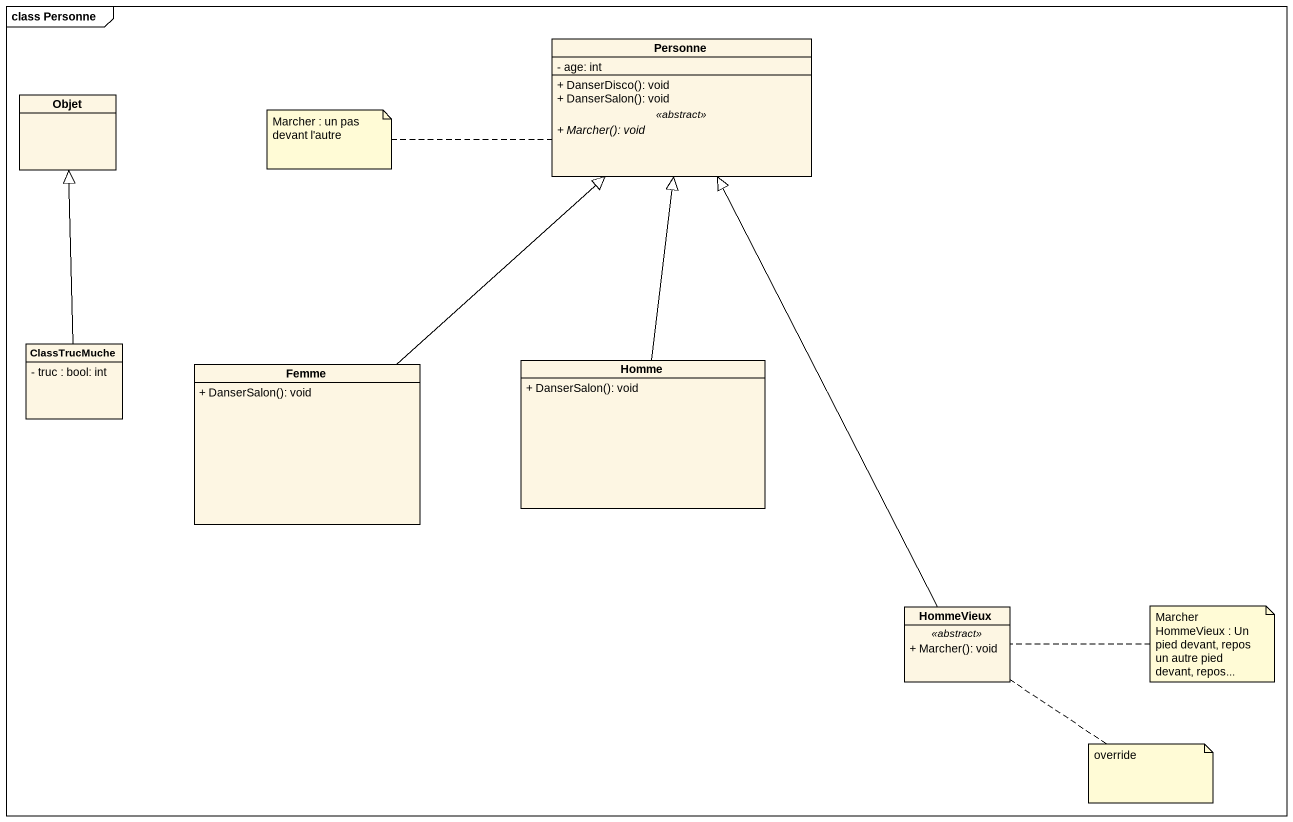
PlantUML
@startuml
mainframe class Personne
hide circle
hide empty members
skinparam classAttributeIconSize 0
class Personne {
  - age: int
  --
  + DanserDisco(): void
  + DanserSalon(): void
  .. <<abstract>> ..
  {abstract} + Marcher(): void
}
class Objet
class ClassTrucMuche {
  - truc : bool: int
}
class Homme {
  + DanserSalon(): void
}
class Femme {
  + DanserSalon(): void
}
class HommeVieux {
  .. <<abstract>> ..
  + Marcher(): void
}
ClassTrucMuche -up-|> Objet
Homme -up-|> Personne
Femme -up-|> Personne
HommeVieux -up-|> Personne
note left of Personne : Marcher : un pas devant l'autre
note right of HommeVieux : Marcher HommeVieux : Un pied devant, repos un autre pied devant, repos...
note bottom of HommeVieux : override
@enduml
